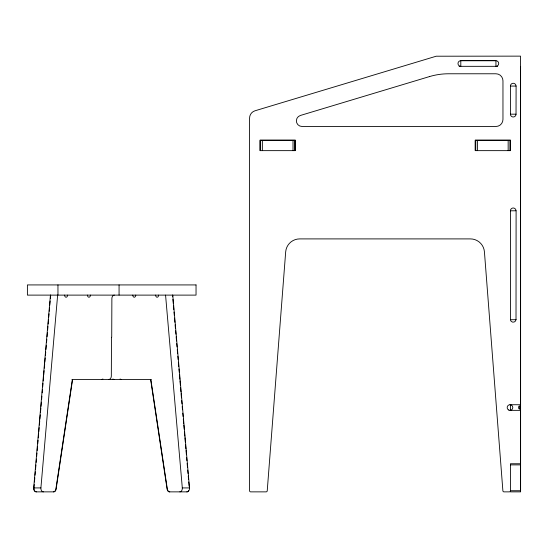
<?xml version="1.0" encoding="UTF-8"?>
<svg xmlns="http://www.w3.org/2000/svg" width="548" height="548" viewBox="0 0 548 548"><rect width="100%" height="100%" fill="white"/><g stroke="black" fill="none" stroke-linecap="round" stroke-linejoin="round"><path stroke-width="0.82" d="M260.122 150.645L260.122 140.459L295.256 140.459L295.256 150.645L260.122 150.645L260.122 140.035L295.256 140.035L295.256 150.645M475.28 150.645L475.28 140.035L510.414 140.035L510.414 150.645L475.28 150.645L475.28 140.459L510.414 140.459M520.6 490.809L520.6 238.901M72.596 379.435L56.115 489.076A3.514 2.487 -90 0 1 53.69 491.864L36.161 491.864A3.514 2.487 -90 0 1 33.695 487.919L50.437 295.112M34.223 484.521L33.928 487.919A3.514 2.487 -90 0 0 36.394 491.864M34.449 481.973L34.819 477.726M35.038 475.178L35.332 471.78M35.552 469.232L35.921 464.985M36.141 462.437L36.435 459.039M36.661 456.491L36.956 453.093M37.175 450.545L37.545 446.298M37.764 443.75L38.059 440.352M38.285 437.804L38.648 433.564M38.798 431.865L39.168 427.618M39.388 425.07L39.757 420.823M39.901 419.124L40.271 414.877M40.497 412.329L40.86 408.082M41.011 406.383L41.381 402.136M41.6 399.588L41.895 396.19M42.189 392.793L42.484 389.395M42.703 386.847L43.004 383.449M43.224 380.901L43.593 376.654M43.737 374.955L44.107 370.708M44.326 368.16L44.696 363.913M44.847 362.214L45.217 357.967M45.436 355.419L45.731 352.022M45.95 349.473L46.32 345.226M46.539 342.678L46.833 339.281M47.06 336.732L47.423 332.485M47.649 329.937L47.943 326.54M48.162 323.991L48.532 319.744M48.751 317.196L49.046 313.799M49.272 311.25L49.567 307.853M49.786 305.305L50.156 301.058M50.375 298.509L50.669 295.112M43.367 491.864A3.514 2.487 90 0 1 40.901 487.919L57.643 295.112M72.363 379.435L55.882 489.076A3.514 2.487 -90 0 1 53.451 491.864M459.108 66.329L497.632 66.329M510.414 86.07L516.1 86.07L516.031 114.176A2.808 2.808 0 0 1 513.223 116.984A2.808 2.808 0 0 1 510.421 114.176L510.414 86.07A2.808 2.808 0 0 1 513.223 83.275A2.808 2.808 0 0 1 516.031 86.084M510.414 114.176L516.1 114.176M510.414 210.795L516.1 210.795L516.017 319.71A2.822 2.822 0 0 1 510.414 319.71L510.414 210.795A2.802 2.802 0 0 1 513.216 207.993A2.802 2.802 0 0 1 516.017 210.795M510.414 319.71L516.1 319.71M71.946 379.435L151.214 379.435M509.989 404.732L520.497 404.732M509.989 410.349L520.497 410.349M520.6 463.752L510.414 463.752L510.414 491.864L520.6 491.864L520.6 66.342M510.414 464.882L520.6 464.882M33.695 487.919L40.901 487.919M179.84 491.864A3.514 2.487 -90 0 0 182.306 487.919L189.505 487.919L172.771 295.112M520.6 490.734L510.414 490.734A1.123 1.123 0 0 1 509.284 491.864L504.002 491.864A1.123 1.123 0 0 1 502.886 490.823L484.432 251.875A14.056 14.056 0 0 0 470.417 238.901L299.694 238.901A14.056 14.056 0 0 0 285.679 251.875L267.232 490.823A1.123 1.123 0 0 1 266.109 491.864L250.71 491.864A1.123 1.123 0 0 1 249.58 490.734L249.58 118.08A7.61 7.61 0 0 1 254.998 110.792L436.208 56.211L520.532 56.136L520.497 405.219A2.651 2.651 0 0 0 520.497 409.856L520.497 481.322M150.844 379.435L167.325 489.076A3.514 2.487 -90 0 0 169.75 491.864M150.611 379.435L167.092 489.076A3.514 2.487 90 0 0 169.517 491.864L187.046 491.864A3.514 2.487 -90 0 0 189.505 487.919M172.538 295.112L172.682 296.811M172.901 299.359L173.271 303.606M173.421 305.305L173.791 309.552M174.011 312.1L174.305 315.497M174.524 318.046L174.894 322.293M175.113 324.841L175.408 328.238M175.634 330.786L175.929 334.184M176.148 336.732L176.518 340.979M176.737 343.528L177.031 346.925M177.257 349.473L177.621 353.72M177.847 356.269L178.141 359.666M178.36 362.214L178.73 366.461M178.949 369.01L179.244 372.407M179.47 374.955L179.833 379.202M179.984 380.901L180.354 385.148M180.573 387.696L180.943 391.943M181.087 393.642L181.457 397.889M181.683 400.437L181.977 403.835M182.196 406.383L182.491 409.781M182.785 413.178L183.08 416.576M183.299 419.124L183.669 423.371M183.82 425.07L184.19 429.317M184.409 431.865L184.779 436.105M184.923 437.804L185.293 442.051M185.512 444.599L185.882 448.846M186.032 450.545L186.402 454.792M186.621 457.34L186.916 460.738M187.135 463.286L187.505 467.533M187.724 470.081L188.019 473.479M188.245 476.027L188.539 479.425M188.759 481.973L189.129 486.22M165.565 295.112L182.306 487.919M518.846 406.137L518.846 408.746M510.414 404.561L510.414 410.541M509.921 140.459L509.921 150.645M508.16 140.459L508.16 150.645M495.933 66.329L495.933 60.636L460.806 60.636L460.806 66.329A2.808 2.808 0 0 1 457.998 63.52A2.808 2.808 0 0 1 460.806 60.712L495.885 60.712A2.808 2.808 0 0 1 498.694 63.52A2.808 2.808 0 0 1 495.885 66.329M477.527 140.459L477.527 150.645M475.767 140.459L475.767 150.645M294.762 140.459L294.762 150.645M293.009 140.459L293.009 150.645M262.369 140.459L262.369 150.645M260.615 140.459L260.615 150.645M119.067 284.926L119.067 295.112M111.717 337.273L111.874 298.598A3.514 2.487 90 0 1 114.354 295.112M111.484 337.273L111.333 375.955A3.514 2.487 90 0 1 108.847 379.435M57.958 284.926L57.958 295.112M135.753 295.112A2.11 1.493 -90 0 1 134.26 297.221A2.11 1.493 -90 0 1 132.774 295.112M158.612 295.112A2.11 1.493 -90 0 1 157.118 297.221A2.11 1.493 -90 0 1 155.625 295.112M102.88 378.969A3.514 2.487 -90 0 1 101.647 379.435M114.121 379.435A3.514 2.487 -90 0 1 112.888 378.969M67.575 295.112A2.11 1.493 -90 0 1 66.089 297.221A2.11 1.493 -90 0 1 64.596 295.112M90.434 295.112A2.11 1.493 -90 0 1 88.94 297.221A2.11 1.493 -90 0 1 87.454 295.112M188.67 490.672A3.514 2.487 -90 0 1 186.806 491.864M121.327 379.435A3.514 2.487 -90 0 1 120.094 378.969M429.427 76.597L300.366 115.47A5.624 5.624 0 0 0 301.989 126.478L495.933 126.478A7.028 7.028 0 0 0 502.961 119.45L502.961 80.803A7.028 7.028 0 0 0 495.933 73.775L448.586 73.775A66.418 66.418 0 0 0 429.427 76.597M196.04 284.926L27.4 284.926L27.4 295.112L196.04 295.112L196.04 284.926M508.585 409.973A2.808 2.808 0 0 0 512.798 407.541A2.808 2.808 0 0 0 508.585 405.109A2.808 2.808 0 0 0 508.585 409.973"/></g></svg>
